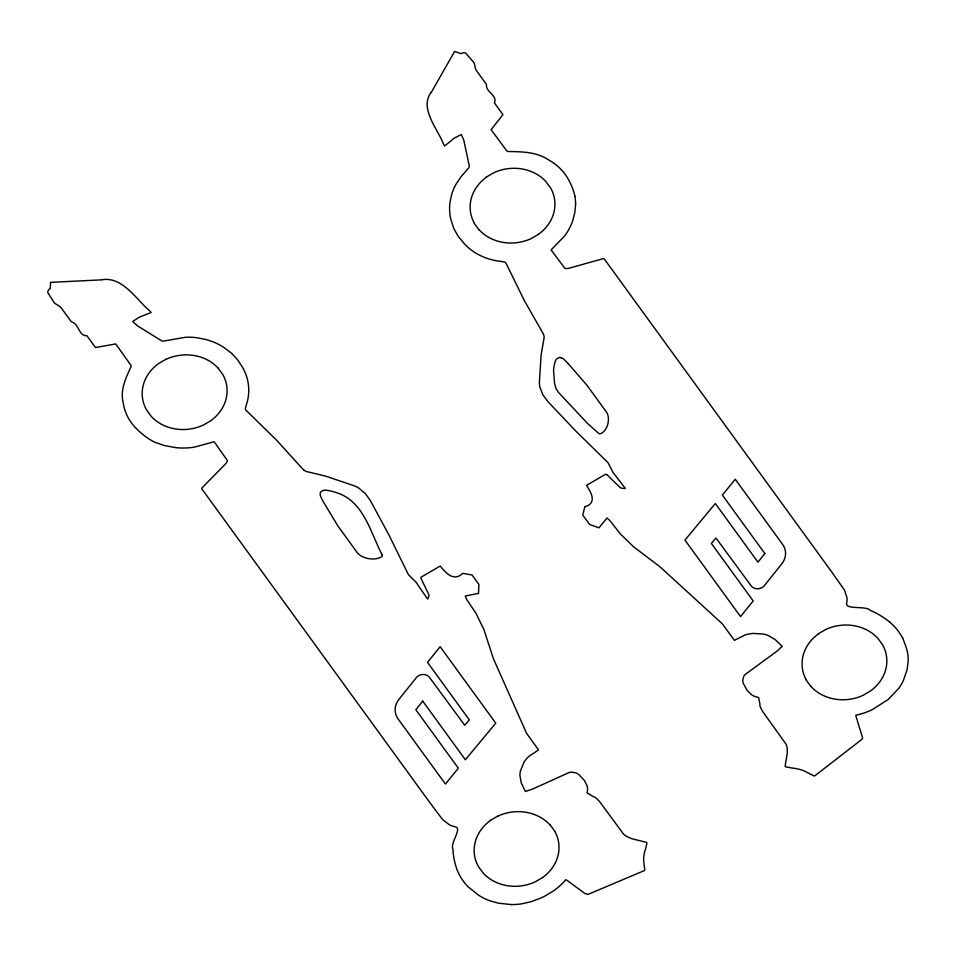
<?xml version="1.0" encoding="UTF-8"?>
<svg xmlns="http://www.w3.org/2000/svg" width="956" height="956" viewBox="0 0 956 956"><rect width="100%" height="100%" fill="white"/><g stroke="black" fill="none" stroke-linecap="round" stroke-linejoin="round"><path stroke-width="1.43" d="M575.62 204.214L574.843 212.459L572.644 220.979A62.797 54.982 -8.4 0 1 564.697 235.857L551.11 249.934L564.948 268.409L567.876 268.552L603.391 258.598A2.856 2.498 -8.4 0 1 604.252 258.933L832.7 573.313L844.518 590.163L847.028 597.93A20.733 18.152 -8.4 0 1 846.598 603.248C845.451 610.191 866.22 605.232 870.641 610.561A48.876 42.793 -8.4 0 1 875.6 612.844A89.589 78.428 -8.4 0 1 889.749 622.117M584.725 507.158L582.754 515.069L589.601 524.486L598.97 527.82L606.952 517.997A40.702 35.635 -8.4 0 0 607.705 518.654L608.637 519.431A31.082 27.21 -8.4 0 1 609.271 519.98L610.346 521.116A71.031 62.188 -8.4 0 1 611.637 522.789L620.241 533.759L633.685 546.892L659.7 566.561L722.318 623.802L734.423 640.329L744.987 635.011A30.951 27.103 -8.4 0 1 753.065 633.422L763.474 634.055A26.768 23.434 -8.4 0 1 768.242 635.537L775.113 639.552L782.211 646.387L776.762 651.347L745.572 674.183A8.365 7.325 -8.4 0 0 743.804 676.262L742.74 679.907A10.851 9.5 -8.4 0 0 743.421 683.552L747.114 690.375L751.727 694.869A16.658 14.579 -8.4 0 0 755.527 696.709L758.586 697.462L759.924 703.939A10.636 9.309 -8.4 0 0 760.104 706.508L762.291 710.965L785.94 744.007A21.211 18.57 -8.4 0 1 787.147 747.855L787.326 752.874L785.103 766.091A2.808 2.462 -8.4 0 0 785.665 766.855L792.166 768.038A40.618 35.551 -8.4 0 1 804.366 770.978L813.903 775.902A2.247 1.96 -8.4 0 0 814.679 775.913L861.834 739.418L862.694 738.044L856.086 716.689L855.847 715.219L857.843 714.777A63.885 55.926 -8.4 0 0 872.35 709.627L888.22 699.457L898.724 688.428A53.787 47.083 -8.4 0 0 903.408 680.433L907.101 669.69L908.2 660.99A53.022 46.426 -8.4 0 0 906.981 650.056L905.631 645.682A70.887 62.068 -8.4 0 0 904.914 643.866L902.715 638.046M430.857 92.768C419.242 108.733 438.135 129.502 443.919 144.965A36.77 32.193 -8.4 0 1 444.707 145.981L454.267 138.13L461.294 134.545L463.756 140.006L469.324 166.033A5.987 5.246 -8.4 0 1 468.81 167.778L461.055 176.717L456.024 184.197A57.838 50.632 -8.4 0 0 451.806 194.032L450.085 201.776A61.997 54.277 -8.4 0 0 450.706 219.008L453.873 228.687L458.067 236.108A39.232 34.344 -8.4 0 0 460.888 239.49C467.329 248.464 476.793 254.81 487.19 258.383A55.364 48.469 -8.4 0 0 500.263 261.323A6.083 5.33 -8.4 0 1 500.825 261.418L500.92 261.442M584.917 506.979L585.956 506.226A8.389 7.337 -8.4 0 0 587.844 505.64C596.556 500.944 590.318 491.217 586.47 485.385L605.805 474.116A8.963 7.851 -8.4 0 0 606.212 474.343L607.108 474.869M102.125 279.821L50.596 282.355L50.25 288.389L48.66 289.776A4.768 4.171 -8.4 0 0 47.812 292.548L54.313 302.968L60.276 306.864A5.413 4.732 -8.4 0 1 61.148 307.796L71.353 321.778C79.157 323.522 78.476 336.142 86.924 335.735L95.492 347.53L115.7 343.933L130.912 365.24A4.768 4.171 -8.4 0 1 130.984 366.901C125.666 378.206 119.93 390.168 123.264 403.062A56.643 49.581 -8.4 0 0 135.394 427.595M486.401 177.051L493.774 172.761A42.494 37.2 -8.4 0 1 545.96 181.64L550.584 187.95A42.494 37.2 -8.4 0 1 538.479 234.28M538.491 234.304L531.13 238.594A42.494 37.2 -8.4 0 1 479.016 229.667M490.524 820.284L497.897 815.994M818.336 633.792L825.709 629.502A42.494 37.2 -8.4 0 1 877.895 638.381L882.519 644.691A42.494 37.2 -8.4 0 1 870.414 691.021L863.065 695.335A42.494 37.2 -8.4 0 1 810.951 686.408M542.614 877.536L535.252 881.826A42.494 37.2 -8.4 0 1 483.055 872.947L478.442 866.638A42.494 37.2 -8.4 0 1 490.583 820.368M165.962 359.253L158.588 363.555A42.494 37.2 -8.4 0 0 146.579 409.957L151.108 416.23A42.494 37.2 -8.4 0 0 203.305 425.062L210.679 420.795A42.494 37.2 -8.4 0 0 222.748 374.453L218.171 368.12M431.144 92.624L454.602 51.445L460.888 53.608L462.943 52.867A4.804 4.206 -8.4 0 1 465.739 53.118L474.14 62.845L475.67 69.202A5.138 4.493 -8.4 0 0 476.303 70.386L486.449 84.403C485.29 92.087 498.052 95.397 494.383 102.818L502.952 114.601L491.109 129.693L506.692 150.773A4.756 4.159 -8.4 0 0 508.377 151.514C522.119 151.753 536.459 151.825 548.409 159.819A56.643 49.581 -8.4 0 1 568.545 179.692A80.041 70.075 -8.4 0 1 574.891 196.123M463.17 573.397L472.049 574.998L478.896 584.403L478.502 593.425L465.237 595.994A39.674 34.727 -8.4 0 1 465.608 596.867L466.026 597.954A32.253 28.238 -8.4 0 0 466.337 598.695L467.042 600.033A71.031 62.188 -8.4 0 0 468.237 601.766L475.957 613.25L483.915 629.586L493.475 658.851L526.565 733.3L538.539 749.922L528.835 756.411A30.927 27.079 -8.4 0 0 523.936 762.386L520.375 771.169A26.768 23.434 -8.4 0 0 519.956 775.675L521.271 782.916L525.382 791.508L532.647 789.047L568.581 772.747A8.353 7.313 -8.4 0 1 571.425 772.137L575.572 772.747A10.851 9.5 -8.4 0 1 579.025 774.778L584.486 780.562L587.211 786.155A16.646 14.567 -8.4 0 1 587.546 790.015L587.092 792.823L593.15 796.539A10.647 9.321 -8.4 0 1 595.707 797.734L599.364 801.319L623.527 834.074A21.223 18.582 -8.4 0 0 626.969 836.608L632.024 838.794L646.411 842.32A2.808 2.462 -8.4 0 1 646.973 843.096L645.551 848.892A40.642 35.587 -8.4 0 0 643.603 860.077L644.774 869.876A2.247 1.972 -8.4 0 1 644.475 870.534L588.119 894.374L585.012 893.609L567.243 880.464L565.844 879.675L564.578 881.121A63.849 55.902 -8.4 0 1 553.452 890.92L545.589 895.688A83.997 73.54 -8.4 0 1 540.391 898.222L530.927 901.771L521.128 903.934A53.775 47.083 -8.4 0 1 511.066 904.543M462.907 573.481L461.724 574.03A8.377 7.337 -8.4 0 1 460.362 575.345C452.033 580.555 445.018 571.855 440.238 566.024L420.903 577.293A9.775 8.556 -8.4 0 1 420.975 577.723L421.034 578.141A3.764 3.298 -8.4 0 0 421.261 578.954L428.862 594.596A7.66 6.704 -8.4 0 1 428.79 596.46L427.738 599.042A45.984 40.248 -8.4 0 0 427.069 598.301L415.944 582.108L409.025 575.249A6.357 5.569 -8.4 0 1 407.925 573.684L388.877 534.822L370.426 500.717L365.455 493.666L358.775 488.074A29.313 25.669 -8.4 0 0 353.194 485.433L325.542 476.112L308.322 471.965A12.978 11.364 -8.4 0 1 306.051 471.38L304.139 470.304M102.435 279.63C123.181 276.75 136.266 299.718 150.391 311.465A36.937 32.337 -8.4 0 0 151.12 312.528L139.229 317.177L132.717 321.479L137.294 325.721L161.612 340.802A5.987 5.246 -8.4 0 0 163.607 341.089L185.548 337.265A57.79 50.596 -8.4 0 1 197.294 337.791L205.899 339.511A61.973 54.253 -8.4 0 1 223.238 347.004L231.83 353.505L237.721 359.946A39.112 34.237 -8.4 0 1 240.028 363.627C246.23 371.992 249.289 382.4 248.668 392.82A55.4 48.493 -8.4 0 1 246.385 404.723A6.178 5.413 -8.4 0 0 246.254 405.213L246.218 405.38A4.589 4.015 -8.4 0 1 246.039 406.037L245.369 408.499A4.864 4.254 -8.4 0 0 245.561 409.777L276.977 440.608L300.985 467.137A51.815 45.362 -8.4 0 0 304.127 470.316M511.066 904.543L498.614 903.217L489.281 900.6A53.058 46.45 -8.4 0 1 478.609 895.175L468.082 886.821A64.554 56.523 -8.4 0 1 457.052 869.757A89.29 78.177 -8.4 0 1 453.383 854.401A48.792 42.709 -8.4 0 1 453.001 849.43C449.559 843.216 462.764 828.422 455.259 826.773A20.769 18.176 -8.4 0 1 449.655 824.968L442.748 819.77L430.331 803.267L201.847 488.91A2.856 2.498 -8.4 0 1 201.847 488.074L226.393 463.015L227.432 460.565L214.168 441.744L194.295 447.169A62.797 54.982 -8.4 0 1 175.892 447.659L165.018 445.699L156.39 442.831A49.294 43.163 -8.4 0 1 149.65 439.39A79.695 69.764 -8.4 0 1 135.453 427.559M561.411 357.831L559.308 357.484L557.312 358.476A7.385 6.465 -8.4 0 0 556.045 359.719L555.293 361.081A52.114 45.625 -8.4 0 0 553.56 370.605L554.528 383.225L555.878 388.124L558.161 392.056L587.593 423.52L598.922 433.582A3.549 3.107 -8.4 0 0 600.057 433.869C607.06 431.765 610.49 419.851 607.156 413.243A24.366 21.331 -8.4 0 0 606.128 411.594L586.853 385.16L568.378 363.794M607.347 475.084L620.241 487.632A7.66 6.704 -8.4 0 0 622.177 488.325L625.248 488.516A44.633 39.077 -8.4 0 1 624.758 487.668L612.736 472.001L608.53 463.564A6.357 5.569 -8.4 0 0 607.371 462.023L575.416 430.69L548.063 401.771L542.877 394.852L539.865 387.12A29.313 25.657 -8.4 0 1 539.435 381.48L541.108 355.058L543.845 339.272A13.647 11.938 -8.4 0 0 544.143 337.444L543.833 335.174A52.592 46.043 -8.4 0 0 541.873 331.314L524.521 300.913L505.76 262.709A4.864 4.254 -8.4 0 0 504.529 262.028L501.757 261.562A4.422 3.872 -8.4 0 1 501.016 261.454M478.92 229.727L474.319 223.405M810.855 686.468L806.255 680.146M550.106 824.861L554.707 831.182M889.749 622.105A64.626 56.571 -8.4 0 1 902.655 638.07M574.831 196.135A50.25 44 -8.4 0 1 575.608 204.214M568.366 363.806A74.927 65.594 -8.4 0 0 563.658 359.121L562.917 358.584A8.281 7.242 -8.4 0 0 561.411 357.831M497.873 816.125A42.494 37.2 -8.4 0 1 550.059 824.98M554.683 831.194A42.494 37.2 -8.4 0 1 542.602 877.512M166.021 359.337A42.494 37.2 -8.4 0 1 218.195 368.203M806.41 680.158A42.494 37.2 -8.4 0 1 818.479 633.84M474.463 223.417A42.494 37.2 -8.4 0 1 486.544 177.099M382.304 555.245L382.292 555.508A3.191 2.796 -8.4 0 1 382.006 556.512C375.541 560.825 364.069 559.26 358.213 553.751A24.103 21.104 -8.4 0 1 356.947 552.245L337.755 525.764L323.427 501.984A75.572 66.155 -8.4 0 1 320.559 496.224L320.32 495.399A8.329 7.29 -8.4 0 1 320.152 493.858L320.654 491.993L322.471 490.763A7.397 6.477 -8.4 0 1 324.251 490.237L325.948 490.165A52.138 45.649 -8.4 0 1 336.369 492.603C363.698 500.92 370.51 532.635 382.304 555.245M422.731 701.095L415.86 709.77L458.318 768.206L445.424 784.04L398.15 718.996A19.992 17.495 -8.4 0 1 398.891 699.422L416.947 676.896A8.102 7.098 -8.4 0 1 429.077 676.824L464.736 725.293L469.312 719.868L427.523 662.365L440.154 646.686L495.758 723.178L465.369 759.769L422.731 701.095M764.836 553.524L757.965 562.188L715.327 503.525L684.95 540.104L740.542 616.608L753.173 600.93L711.384 543.426L715.972 538.001L751.607 586.47A8.102 7.098 -8.4 0 0 763.748 586.387L781.793 563.861A19.98 17.483 -8.4 0 0 782.546 544.287L735.272 479.255L722.366 495.089L764.836 553.524"/></g></svg>
